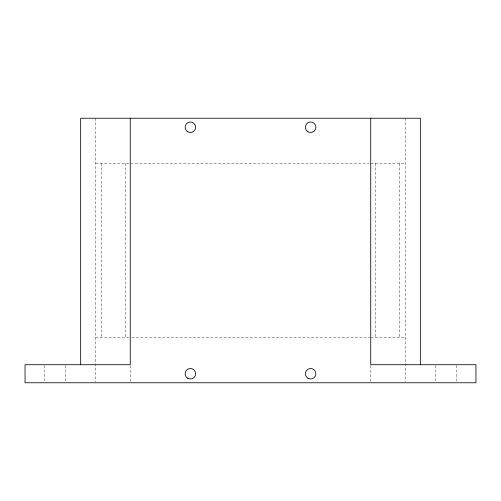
<?xml version="1.0" encoding="UTF-8"?>
<svg xmlns="http://www.w3.org/2000/svg" width="501" height="501" viewBox="0 0 501 501"><rect width="100%" height="100%" fill="white"/><g stroke="black" fill="none" stroke-linecap="round" stroke-linejoin="round"><path stroke-width="0.38" stroke-dasharray="2.5 1.88" d="M95.691 163.326L369.181 163.326M370.74 163.326L405.309 163.326M95.691 337.674L130.26 337.674M131.819 337.674L369.957 337.674M370.74 337.674L405.309 337.674M456.411 365.479L456.411 382.764M435.369 365.479L435.369 382.012M405.309 118.236L405.309 381.987M399.297 163.326L399.297 337.674M375.255 163.326L375.255 337.674M370.74 365.661L370.74 381.987M130.26 365.661L130.26 381.987M125.745 163.326L125.745 337.674M101.703 163.326L101.703 337.674M95.691 118.236L95.691 381.987M65.631 365.479L65.631 382.764M44.589 365.479L44.589 382.764"/><path stroke-width="0.75" d="M420.339 364.728L420.339 118.236L80.661 118.236L80.661 364.728M370.74 118.236L370.74 364.728L475.95 364.728L475.95 382.764L25.05 382.764L25.05 364.728L130.26 364.728L130.26 118.236M187.75 131.807A5.261 5.261 0 0 0 195.64 127.254A5.261 5.261 0 0 0 187.75 122.701A5.261 5.261 0 0 0 187.75 131.807M307.99 131.807A5.261 5.261 0 0 0 315.88 127.254A5.261 5.261 0 0 0 307.99 122.701A5.261 5.261 0 0 0 307.99 131.807M307.99 378.299A5.261 5.261 0 0 0 315.88 373.746A5.261 5.261 0 0 0 307.99 369.193A5.261 5.261 0 0 0 307.99 378.299M187.75 378.299A5.261 5.261 0 0 0 195.64 373.746A5.261 5.261 0 0 0 187.75 369.193A5.261 5.261 0 0 0 187.75 378.299"/></g></svg>
